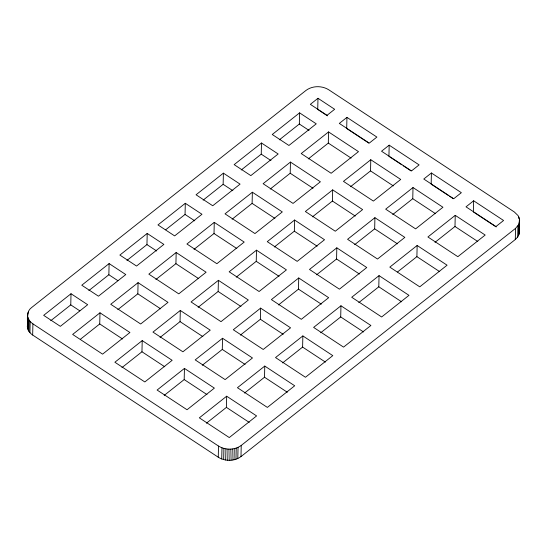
<?xml version="1.0" encoding="UTF-8"?>
<svg xmlns="http://www.w3.org/2000/svg" width="547" height="547" viewBox="0 0 547 547"><rect width="100%" height="100%" fill="white"/><g stroke="black" fill="none" stroke-linecap="round" stroke-linejoin="round"><path stroke-width="0.82" d="M27.35 326.956C28.061 320.501 25.388 311.968 31.699 307.476L306.019 90.405C312.522 85.585 321.93 85.537 328.733 89.776L514.337 211.976L518.098 215.641L519.397 218.533L519.069 234.212L517.674 237.056L515.301 239.524L240.981 456.595C234.478 461.415 225.07 461.463 218.267 457.224L32.663 335.024C29.046 332.733 26.338 328.289 27.678 323.947M27.63 314.286C27.186 318.231 29.764 321.766 32.916 323.865L218.52 446.065C225.323 450.304 234.731 450.256 241.234 445.436L515.554 228.366L518.754 224.509L519.65 220.044M519.37 232.714L519.397 231.203M27.603 328.467L27.856 317.308M27.876 315.175L27.931 312.788M28.458 312.925L28.499 311.332M28.123 329.944L28.376 318.785M28.902 331.359L29.155 320.2M29.935 332.692L30.188 321.533M32.663 335.024L32.916 323.865M50.755 320.713L70.768 304.891L71.021 293.732L87.684 304.706L60.348 326.34L43.671 315.352L71.021 293.732M80.395 339.263L99.732 323.961L99.985 312.802L129.919 332.508L102.576 354.141L72.648 334.436L99.985 312.802M88.853 290.573L108.86 274.744L109.113 263.586L125.783 274.56L98.446 296.194L81.776 285.219L109.113 263.586M117.824 309.643L137.823 293.814L138.076 282.655L168.011 302.368L140.675 323.995L110.74 304.289L138.076 282.655M121.954 367.598L141.96 351.769L142.213 340.603L172.148 360.316L144.811 381.95L114.877 362.237L142.213 340.603M126.952 260.427L146.952 244.598L147.205 233.439L163.874 244.413L136.538 266.047L119.868 255.073L147.205 233.439M155.916 279.496L175.922 263.668L176.175 252.509L206.11 272.221L178.766 293.855L148.839 274.143L176.175 252.509M160.052 337.451L180.052 321.622L180.305 310.464L210.239 330.169L182.903 351.803L152.969 332.091L180.305 310.464M165.714 229.754L185.05 214.451L185.303 203.293L201.973 214.267L174.637 235.901L157.967 224.926L185.303 203.293M164.189 395.399L184.189 379.57L184.442 368.411L214.376 388.117L187.04 409.751L157.105 390.045L184.442 368.411M194.014 249.357L214.014 233.528L214.267 222.362L244.201 242.075L216.865 263.709L186.93 243.996L214.267 222.362M198.144 307.305L218.15 291.476L218.403 280.317L248.338 300.023L221.002 321.657L191.067 301.951L218.403 280.317M203.142 200.14L223.142 184.305L223.395 173.146L240.065 184.127L212.728 205.754L196.058 194.78L223.395 173.146M218.267 457.224L218.52 446.065M202.281 365.252L222.287 349.424L222.54 338.265L252.475 357.977L225.132 379.604L195.197 359.899L222.54 338.265M221.726 458.974L221.979 447.815M223.661 459.596L223.914 448.431M206.417 423.207L226.417 407.378L226.67 396.213L256.605 415.925L229.268 437.559L199.334 417.846L226.67 396.213M225.685 460.027L225.938 448.868M227.771 460.266L228.024 449.108M229.877 460.307L230.13 449.149M231.962 460.15L232.215 448.991M234.007 459.795L234.26 448.636M235.955 459.254L236.208 448.096M237.795 458.53L238.048 447.371M240.981 456.595L241.234 445.436M232.106 219.21L252.112 203.381L252.365 192.223L282.3 211.928L254.957 233.562L225.022 213.85L252.365 192.223M236.242 277.158L256.242 261.329L256.495 250.17L286.43 269.876L259.093 291.51L229.159 271.804L256.495 250.17M241.234 169.994L261.24 154.165L261.493 143.006L278.163 153.98L250.827 175.614L234.157 164.633L261.493 143.006M240.379 335.106L260.379 319.277L260.632 308.118L290.566 327.831L263.23 349.465L233.295 329.752L260.632 308.118M244.509 393.061L264.516 377.232L264.769 366.073L294.703 385.779L267.367 407.412L237.432 387.707L264.769 366.073M270.204 189.064L290.204 173.235L290.457 162.076L320.392 181.782L293.055 203.416L263.121 183.71L290.457 162.076M274.334 247.012L294.341 231.183L294.594 220.024L324.528 239.736L297.192 261.363L267.257 241.658L294.594 220.024M279.332 139.847L299.332 124.019L299.585 112.86L316.255 123.834L288.919 145.468L272.249 134.494L299.585 112.86M278.471 304.966L298.477 289.137L298.73 277.972L328.665 297.684L301.322 319.318L271.387 299.606L298.73 277.972M282.608 362.914L302.607 347.085L302.86 335.926L332.795 355.632L305.458 377.266L275.524 357.56L302.86 335.926M317.985 98.282L310.347 104.347L327.017 115.321L334.655 109.277L317.985 98.282L317.732 109.441L327.455 115.855M308.296 158.917L328.303 143.088L328.556 131.93L358.49 151.635L331.147 173.269L301.212 153.563L328.556 131.93M312.433 216.865L332.432 201.036L332.685 189.877L362.62 209.59L335.284 231.224L305.349 211.511L332.685 189.877M316.569 274.82L336.569 258.991L336.822 247.832L366.757 267.538L339.42 289.172L309.486 269.466L336.822 247.832M320.699 332.767L340.706 316.939L340.959 305.78L370.893 325.486L343.557 347.119L313.622 327.414L340.959 305.78M346.948 117.373L339.311 123.417L369.246 143.123L376.883 137.078L346.948 117.373L346.695 128.531L368.794 143.075M350.524 186.725L370.531 170.896L370.784 159.731L400.719 179.443L373.382 201.077L343.448 181.365L370.784 159.731M354.661 244.673L374.668 228.844L374.921 217.685L404.848 237.391L377.512 259.025L347.577 239.319L374.921 217.685M358.798 302.621L378.797 286.792L379.05 275.633L408.985 295.346L381.649 316.98L351.714 297.267L379.05 275.633M389.184 145.174L381.539 151.225L411.474 170.931L419.111 164.886L389.184 145.174L388.931 156.333L401.758 164.784M392.76 214.527L412.759 198.698L413.012 187.539L442.947 207.245L415.611 228.878L385.676 209.173L413.012 187.539M397.56 271.948L416.896 256.646L417.149 245.487L447.084 265.199L419.74 286.833L389.813 267.121L417.149 245.487M431.412 172.982L423.768 179.026L453.702 198.739L461.347 192.688L431.412 172.982L431.159 184.141L448.26 195.402M434.988 242.335L454.988 226.506L455.241 215.347L485.175 235.053L457.839 256.687L427.904 236.974L455.241 215.347M473.64 200.783L466.003 206.834L495.931 226.54L503.582 220.489L473.64 200.783L473.387 211.942L496.204 226.957M515.301 239.524L515.554 228.366M517.674 237.056L517.927 225.897M518.501 235.668L518.754 224.509M518.843 218.65L518.877 217.056M519.069 234.212L519.322 223.053M403.18 165.72L411.023 170.883M449.689 196.339L453.251 198.684M299.332 124.019L309.055 130.418M328.303 143.088L351.106 158.104M370.531 170.896L393.334 185.912M412.759 198.698L435.569 213.713M454.988 226.506L477.798 241.521M261.24 154.165L270.963 160.565M290.204 173.235L313.014 188.25M332.432 201.036L355.242 216.058M374.668 228.844L397.471 243.859M416.896 256.646L439.699 271.668M223.142 184.305L232.872 190.712M252.112 203.381L274.915 218.397M294.341 231.183L317.144 246.198M336.569 258.991L359.379 274.006M378.797 286.792L401.607 301.807M185.05 214.451L194.773 220.858M214.014 233.528L236.824 248.543M256.242 261.329L279.052 276.344M298.477 289.137L321.28 304.153M340.706 316.939L363.509 331.954M146.952 244.598L156.681 250.998M175.922 263.668L198.725 278.683M218.15 291.476L240.953 306.491M260.379 319.277L283.189 334.299M302.607 347.085L325.417 362.1M108.86 274.744L117.892 280.686M137.823 293.814L160.633 308.829M180.052 321.622L202.862 336.637M222.287 349.424L245.09 364.439M264.516 377.232L287.319 392.247M70.768 304.891L79.794 310.833M99.732 323.961L122.535 338.976M141.96 351.769L164.77 366.784M184.189 379.57L206.998 394.585M226.417 407.378L249.227 422.393"/></g></svg>
